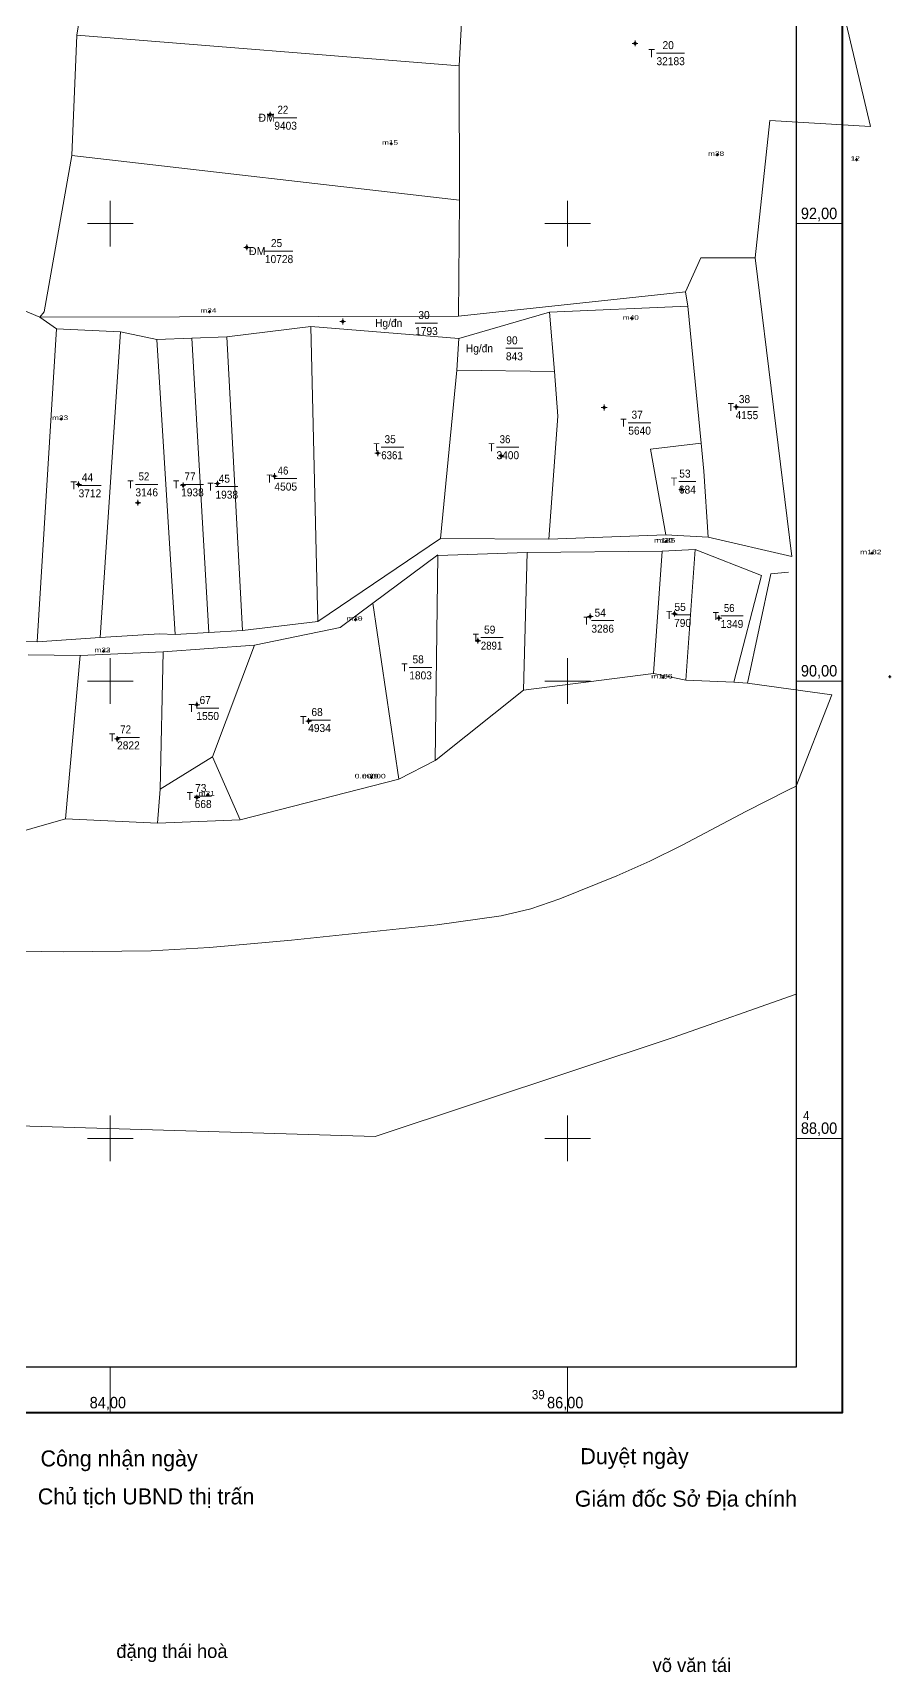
# Model space of a CAD drawing. Header units: metres. Extents: x 397680 to 398756, y 48567 to 49853.
# Drawn here: x 398366 to 398742, y 48567 to 49283 of the extents above; entities that cross this region are included whole.
import ezdxf
from ezdxf.enums import TextEntityAlignment as Align

# ---------------------------------------------------------------- set-up
doc = ezdxf.new("R2010")
doc.units = ezdxf.units.M
doc.header["$LTSCALE"] = 1.4
for name, color, linetype, lineweight in [('11', 7, 'Continuous', 13), ('22', 7, 'Continuous', 13), ('50', 7, 'Continuous', 13), ('62', 7, 'Continuous', 13), ('63', 7, 'Continuous', 13)]:
    doc.layers.add(name, color=color, linetype=linetype, lineweight=lineweight)

msp = doc.modelspace()

# ---------------------------------------------------------------- hatches: boundary and pattern name
at = {"layer": '11'}
for points in [[(398629.649, 49278.811, 1), (398629.349, 49278.811, 1)], [(398470.111, 49247.668, 1), (398469.811, 49247.668, 1)], [(398459.824, 49189.632, 1), (398459.524, 49189.632, 1)], [(398501.807, 49157.234, 1), (398501.507, 49157.234, 1)], [(398616.142, 49119.61, 1), (398615.842, 49119.61, 1)], [(398673.923, 49119.878, 1), (398673.623, 49119.878, 1)], [(398517.09, 49099.654, 1), (398516.79, 49099.654, 1)], [(398571.135, 49098.413, 1), (398570.835, 49098.413, 1)], [(398471.944, 49089.582, 1), (398471.644, 49089.582, 1)], [(398386.281, 49085.987, 1), (398385.981, 49085.987, 1)], [(398432.009, 49085.599, 1), (398431.709, 49085.599, 1)], [(398447.031, 49086.327, 1), (398446.731, 49086.327, 1)], [(398650.09, 49083.731, 1), (398649.79, 49083.731, 1)], [(398650.09, 49083.731, 1), (398649.79, 49083.731, 1)], [(398412.244, 49077.952, 1), (398411.944, 49077.952, 1)], [(398610.081, 49028.246, 1), (398609.781, 49028.246, 1)], [(398646.823, 49029.459, 1), (398646.523, 49029.459, 1)], [(398666.293, 49027.556, 1), (398665.993, 49027.556, 1)], [(398560.938, 49017.662, 1), (398560.638, 49017.662, 1)], [(398438.032, 48989.66, 1), (398437.732, 48989.66, 1)], [(398486.895, 48982.494, 1), (398486.595, 48982.494, 1)], [(398403.206, 48974.706, 1), (398402.906, 48974.706, 1)], [(398438.072, 48949.074, 1), (398437.772, 48949.074, 1)]]:
    msp.add_hatch(color=256, dxfattribs=at).paths.add_polyline_path(points)
at = {"layer": '50'}
for points in [[(398522.928, 49235.013, 1), (398522.778, 49235.013, 1)], [(398665.505, 49230.15, 1), (398665.355, 49230.15, 1)], [(398665.505, 49230.15, 1), (398665.355, 49230.15, 1)], [(398726.367, 49227.979, 1), (398726.217, 49227.979, 1)], [(398726.367, 49227.979, 1), (398726.217, 49227.979, 1)], [(398443.481, 49161.522, 1), (398443.331, 49161.522, 1)], [(398628.195, 49158.48, 1), (398628.045, 49158.48, 1)], [(398378.667, 49114.628, 1), (398378.517, 49114.628, 1)], [(398378.667, 49114.628, 1), (398378.517, 49114.628, 1)], [(398643.082, 49061.02, 1), (398642.932, 49061.02, 1)], [(398643.082, 49061.02, 1), (398642.932, 49061.02, 1)], [(398643.082, 49061.02, 1), (398642.932, 49061.02, 1)], [(398733.199, 49055.932, 1), (398733.049, 49055.932, 1)], [(398507.37, 49026.881, 1), (398507.22, 49026.881, 1)], [(398507.37, 49026.881, 1), (398507.22, 49026.881, 1)], [(398507.37, 49026.881, 1), (398507.22, 49026.881, 1)], [(398397.183, 49013.102, 1), (398397.033, 49013.102, 1)], [(398397.183, 49013.102, 1), (398397.033, 49013.102, 1)], [(398397.183, 49013.102, 1), (398397.033, 49013.102, 1)], [(398641.836, 49001.634, 1), (398641.686, 49001.634, 1)], [(398740.952, 49001.885, 1), (398740.802, 49001.885, 1)], [(398514.278, 48957.926, 1), (398514.128, 48957.926, 1)], [(398514.278, 48957.926, 1), (398514.128, 48957.926, 1)], [(398442.769, 48950.437, 1), (398442.619, 48950.437, 1)]]:
    msp.add_hatch(color=256, dxfattribs=at).paths.add_polyline_path(points)

# ---------------------------------------------------------------- linework, layer by layer
at = {"layer": '11'}
for p, q in [((398628.87, 49278.81), (398628.25, 49278.81)), ((398629.5, 49280.06), (398629.5, 49279.44)), ((398629.5, 49278.19), (398629.5, 49277.56)), ((398630.75, 49278.81), (398630.12, 49278.81)), ((398469.34, 49247.67), (398468.71, 49247.67)), ((398469.96, 49248.92), (398469.96, 49248.29)), ((398471.21, 49247.67), (398470.59, 49247.67)), ((398469.96, 49247.04), (398469.96, 49246.42)), ((398459.67, 49190.88), (398459.67, 49190.26)), ((398459.05, 49189.63), (398458.42, 49189.63)), ((398459.67, 49189.01), (398459.67, 49188.38)), ((398460.92, 49189.63), (398460.3, 49189.63)), ((398501.03, 49157.23), (398500.41, 49157.23)), ((398501.66, 49158.48), (398501.66, 49157.86)), ((398501.66, 49156.61), (398501.66, 49155.98)), ((398502.91, 49157.23), (398502.28, 49157.23)), ((398615.37, 49119.61), (398614.74, 49119.61)), ((398615.99, 49120.86), (398615.99, 49120.23)), ((398615.99, 49118.98), (398615.99, 49118.36)), ((398617.24, 49119.61), (398616.62, 49119.61)), ((398673.15, 49119.88), (398672.52, 49119.88)), ((398673.77, 49121.13), (398673.77, 49120.5)), ((398673.77, 49119.25), (398673.77, 49118.63)), ((398675.02, 49119.88), (398674.4, 49119.88)), ((398516.31, 49099.65), (398515.69, 49099.65)), ((398516.94, 49100.9), (398516.94, 49100.28)), ((398516.94, 49099.03), (398516.94, 49098.4)), ((398518.19, 49099.65), (398517.56, 49099.65)), ((398570.36, 49098.41), (398569.74, 49098.41)), ((398570.99, 49099.66), (398570.99, 49099.04)), ((398570.99, 49097.79), (398570.99, 49097.16)), ((398572.24, 49098.41), (398571.61, 49098.41)), ((398471.17, 49089.58), (398470.54, 49089.58)), ((398471.79, 49090.83), (398471.79, 49090.21)), ((398473.04, 49089.58), (398472.42, 49089.58)), ((398385.51, 49085.99), (398384.88, 49085.99)), ((398386.13, 49087.24), (398386.13, 49086.61)), ((398386.13, 49085.36), (398386.13, 49084.74)), ((398387.38, 49085.99), (398386.76, 49085.99)), ((398431.23, 49085.6), (398430.61, 49085.6)), ((398431.86, 49086.85), (398431.86, 49086.22)), ((398431.86, 49084.97), (398431.86, 49084.35)), ((398433.11, 49085.6), (398432.48, 49085.6)), ((398446.26, 49086.33), (398445.63, 49086.33)), ((398446.88, 49087.58), (398446.88, 49086.95)), ((398446.88, 49085.7), (398446.88, 49085.08)), ((398448.13, 49086.33), (398447.51, 49086.33)), ((398471.79, 49088.96), (398471.79, 49088.33)), ((398649.32, 49083.73), (398648.69, 49083.73)), ((398649.32, 49083.73), (398648.69, 49083.73)), ((398649.94, 49084.98), (398649.94, 49084.36)), ((398649.94, 49084.98), (398649.94, 49084.36)), ((398649.94, 49083.11), (398649.94, 49082.48)), ((398649.94, 49083.11), (398649.94, 49082.48)), ((398651.19, 49083.73), (398650.57, 49083.73)), ((398651.19, 49083.73), (398650.57, 49083.73)), ((398411.47, 49077.95), (398410.84, 49077.95)), ((398412.09, 49079.2), (398412.09, 49078.58)), ((398412.09, 49077.33), (398412.09, 49076.7)), ((398413.34, 49077.95), (398412.72, 49077.95)), ((398609.31, 49028.25), (398608.68, 49028.25)), ((398609.93, 49029.5), (398609.93, 49028.87)), ((398609.93, 49027.62), (398609.93, 49027)), ((398611.18, 49028.25), (398610.56, 49028.25)), ((398646.05, 49029.46), (398645.42, 49029.46)), ((398646.67, 49030.71), (398646.67, 49030.08)), ((398646.67, 49028.83), (398646.67, 49028.21)), ((398647.92, 49029.46), (398647.3, 49029.46)), ((398665.52, 49027.56), (398664.89, 49027.56)), ((398666.14, 49028.81), (398666.14, 49028.18)), ((398666.14, 49026.93), (398666.14, 49026.31)), ((398667.39, 49027.56), (398666.77, 49027.56)), ((398560.79, 49018.91), (398560.79, 49018.29)), ((398560.16, 49017.66), (398559.54, 49017.66)), ((398560.79, 49017.04), (398560.79, 49016.41)), ((398562.04, 49017.66), (398561.41, 49017.66)), ((398437.26, 48989.66), (398436.63, 48989.66)), ((398437.88, 48990.91), (398437.88, 48990.28)), ((398439.13, 48989.66), (398438.51, 48989.66)), ((398437.88, 48989.03), (398437.88, 48988.41)), ((398486.12, 48982.49), (398485.49, 48982.49)), ((398486.74, 48983.74), (398486.74, 48983.12)), ((398487.99, 48982.49), (398487.37, 48982.49)), ((398403.06, 48975.96), (398403.06, 48975.33)), ((398486.74, 48981.87), (398486.74, 48981.24)), ((398402.43, 48974.71), (398401.81, 48974.71)), ((398403.06, 48974.08), (398403.06, 48973.46)), ((398404.31, 48974.71), (398403.68, 48974.71)), ((398437.3, 48949.07), (398436.67, 48949.07)), ((398437.92, 48950.32), (398437.92, 48949.7)), ((398437.92, 48948.45), (398437.92, 48947.82)), ((398439.17, 48949.07), (398438.55, 48949.07))]:
    msp.add_line(p, q, dxfattribs=at)
for points in [[(398629.5, 49279.44), (398628.87, 49278.81), (398629.5, 49278.19), (398630.12, 49278.81)], [(398469.96, 49248.29), (398469.34, 49247.67), (398469.96, 49247.04), (398470.59, 49247.67)], [(398459.67, 49190.26), (398459.05, 49189.63), (398459.67, 49189.01), (398460.3, 49189.63)], [(398501.66, 49157.86), (398501.03, 49157.23), (398501.66, 49156.61), (398502.28, 49157.23)], [(398615.99, 49120.23), (398615.37, 49119.61), (398615.99, 49118.98), (398616.62, 49119.61)], [(398673.77, 49120.5), (398673.15, 49119.88), (398673.77, 49119.25), (398674.4, 49119.88)], [(398516.94, 49100.28), (398516.31, 49099.65), (398516.94, 49099.03), (398517.56, 49099.65)], [(398570.99, 49099.04), (398570.36, 49098.41), (398570.99, 49097.79), (398571.61, 49098.41)], [(398471.79, 49090.21), (398471.17, 49089.58), (398471.79, 49088.96), (398472.42, 49089.58)], [(398386.13, 49086.61), (398385.51, 49085.99), (398386.13, 49085.36), (398386.76, 49085.99)], [(398431.86, 49086.22), (398431.23, 49085.6), (398431.86, 49084.97), (398432.48, 49085.6)], [(398446.88, 49086.95), (398446.26, 49086.33), (398446.88, 49085.7), (398447.51, 49086.33)], [(398649.94, 49084.36), (398649.32, 49083.73), (398649.94, 49083.11), (398650.57, 49083.73)], [(398649.94, 49084.36), (398649.32, 49083.73), (398649.94, 49083.11), (398650.57, 49083.73)], [(398412.09, 49078.58), (398411.47, 49077.95), (398412.09, 49077.33), (398412.72, 49077.95)], [(398609.93, 49028.87), (398609.31, 49028.25), (398609.93, 49027.62), (398610.56, 49028.25)], [(398646.67, 49030.08), (398646.05, 49029.46), (398646.67, 49028.83), (398647.3, 49029.46)], [(398666.14, 49028.18), (398665.52, 49027.56), (398666.14, 49026.93), (398666.77, 49027.56)], [(398560.79, 49018.29), (398560.16, 49017.66), (398560.79, 49017.04), (398561.41, 49017.66)], [(398437.88, 48990.28), (398437.26, 48989.66), (398437.88, 48989.03), (398438.51, 48989.66)], [(398486.74, 48983.12), (398486.12, 48982.49), (398486.74, 48981.87), (398487.37, 48982.49)], [(398403.06, 48975.33), (398402.43, 48974.71), (398403.06, 48974.08), (398403.68, 48974.71)], [(398437.92, 48949.7), (398437.3, 48949.07), (398437.92, 48948.45), (398438.55, 48949.07)]]:
    msp.add_lwpolyline(points, close=True, dxfattribs=at)
for centre in [(398629.499, 49278.811), (398469.961, 49247.668), (398459.674, 49189.632), (398501.657, 49157.234), (398615.992, 49119.61), (398673.773, 49119.878), (398516.94, 49099.654), (398570.985, 49098.413), (398471.794, 49089.582), (398386.131, 49085.987), (398431.859, 49085.599), (398446.881, 49086.327), (398649.94, 49083.731), (398649.94, 49083.731), (398412.094, 49077.952), (398609.931, 49028.246), (398646.673, 49029.459), (398666.143, 49027.556), (398560.788, 49017.662), (398437.882, 48989.66), (398486.745, 48982.494), (398403.056, 48974.706), (398437.922, 48949.074)]:
    msp.add_circle(centre, 0.15, dxfattribs=at)
at = {"layer": '22'}
for p, q in [((398385.35, 49282.43), (398383.13, 49229.83)), ((398385.35, 49282.43), (398552.62, 49269.06)), ((398552.69, 49210.21), (398383.13, 49229.83)), ((398552.23, 49159.5), (398651.58, 49170.14)), ((398652.52, 49163.94), (398651.58, 49170.14)), ((398592.13, 49161.29), (398594.19, 49135.38)), ((398592.13, 49161.29), (398594.19, 49135.38)), ((398369.17, 49159.05), (398552.23, 49159.5)), ((398490.81, 49026.11), (398487.72, 49154.97)), ((398368.1, 49017.2), (398376.47, 49153.97)), ((398395.62, 49019.01), (398404.48, 49152.65)), ((398435.68, 49149.91), (398443.11, 49021.24)), ((398457.85, 49022.08), (398450.98, 49150.52)), ((398551.52, 49135.94), (398552.38, 49149.85)), ((398544.42, 49062.28), (398551.52, 49135.94)), ((398594.19, 49135.38), (398551.52, 49135.94)), ((398543.26, 49055.25), (398514.79, 49034.03)), ((398514.79, 49034.03), (398526.17, 48957.06)), ((398457.85, 49022.08), (398490.81, 49026.11)), ((398395.62, 49019.01), (398368.1, 49017.2)), ((398325.46, 49017.85), (398368.1, 49017.2)), ((398463.02, 49015.63), (398423.11, 49012.84)), ((398444.73, 48966.81), (398463.02, 49015.63)), ((398651.68, 49000.36), (398672.68, 48999.45)), ((398672.68, 48999.45), (398678.67, 48999.03)), ((398678.67, 48999.03), (398715.58, 48994)), ((398678.67, 48999.03), (398715.58, 48994)), ((398715.58, 48994), (398700, 48954.02)), ((398297.51, 48916.03), (398380.48, 48939.73))]:
    msp.add_line(p, q, dxfattribs=at)
for points in [[(398700, 48954.02), (398700, 48863.13), (398646.18, 48844.16), (398515.9, 48800.81), (398277.06, 48808.03), (398110.6, 48822.48), (397987.56, 48815.26), (397879, 48865.84), (397799.39, 48967), (397755.96, 49125.98), (397690.82, 49335.53), (397683.59, 49523.41), (397698.06, 49732.97), (397821.63, 49752.51)], [(398682.05, 49185.12), (398688.46, 49245.05), (398732.38, 49242.45), (398700, 49380.23), (398570.07, 49389.61)], [(398395.41, 49342.46), (398390.54, 49313.37), (398385.35, 49282.43)], [(398552.23, 49159.5), (398552.69, 49210.21), (398552.62, 49269.06), (398554.06, 49295.99), (398555.77, 49327.81)], [(398383.13, 49229.83), (398371.09, 49161.41), (398369.17, 49159.05)], [(398651.58, 49170.14), (398658.19, 49185.03), (398682.05, 49185.12)], [(398682.05, 49185.12), (398698.11, 49054.44), (398661.51, 49062.96)], [(398323.15, 49178.36), (398369.17, 49159.05), (398376.47, 49153.97), (398404.48, 49152.65)], [(398404.48, 49152.65), (398420.38, 49149.3), (398435.68, 49149.91), (398450.98, 49150.52), (398487.72, 49154.97), (398552.38, 49149.85), (398592.13, 49161.29), (398652.52, 49163.94), (398658.39, 49104.04)], [(398420.38, 49149.3), (398428.37, 49020.39), (398443.11, 49021.24), (398457.85, 49022.08)], [(398594.19, 49135.38), (398595.75, 49115.76), (398591.82, 49062.03)], [(398642.99, 49063.92), (398636.31, 49101.33), (398658.39, 49104.04)], [(398658.39, 49104.04), (398659.6, 49091.73), (398661.51, 49062.96)], [(398661.51, 49062.96), (398642.99, 49063.92), (398591.82, 49062.03), (398544.42, 49062.28), (398490.81, 49026.11)], [(398542.01, 48965.27), (398543.29, 49054.9), (398582.3, 49056.19)], [(398655.72, 49057.46), (398641.41, 49056.81), (398582.3, 49056.19), (398580.72, 48996.01), (398637.58, 49003.29), (398641.41, 49056.81)], [(398637.58, 49003.29), (398651.68, 49000.36), (398655.72, 49057.46)], [(398672.68, 48999.45), (398684.79, 49046.19), (398655.72, 49057.46)], [(398678.67, 48999.03), (398688.82, 49046.95), (398696.52, 49047.6)], [(398514.79, 49034.03), (398500.47, 49023.36), (398463.02, 49015.63)], [(398428.37, 49020.39), (398421.49, 49020.71), (398395.62, 49019.01)], [(398364.15, 49011.42), (398386.88, 49011.23), (398423.11, 49012.84)], [(398420.6, 48937.91), (398380.48, 48939.73), (398386.88, 49011.23)], [(398420.6, 48937.91), (398421.81, 48952.66), (398423.11, 49012.84)], [(398542.01, 48965.27), (398542.51, 48965.53), (398580.72, 48996.01)], [(398700, 48954.02), (398696.52, 48952.43), (398677.86, 48942.97), (398650.02, 48928.18), (398635.93, 48921.18), (398621.55, 48914.86), (398596.63, 48904.76), (398583.94, 48900.47), (398570.92, 48897.41), (398543.02, 48893.47), (398479.27, 48886.66), (398443.45, 48883.45), (398417.83, 48882.06), (398379.35, 48881.55), (398340.89, 48882.2), (398307.37, 48883.89), (398257.11, 48887.89), (398231.98, 48889.57), (398206.83, 48890.44), (398164.91, 48890.43), (398143.95, 48889.84), (398123.02, 48888.69), (398007.91, 48880.57), (397878.15, 48961.15)], [(398420.6, 48937.91), (398456.86, 48939.29), (398526.17, 48957.06), (398542.01, 48965.27)], [(398421.81, 48952.66), (398444.73, 48966.81), (398456.86, 48939.29)]]:
    msp.add_lwpolyline(points, dxfattribs=at)
at = {"layer": '50'}
for p, q in [((398522.54, 49235.01), (398522.23, 49235.01)), ((398522.85, 49235.64), (398522.85, 49235.33)), ((398522.85, 49234.7), (398522.85, 49234.39)), ((398523.48, 49235.01), (398523.17, 49235.01)), ((398665.12, 49230.15), (398664.8, 49230.15)), ((398665.12, 49230.15), (398664.8, 49230.15)), ((398665.43, 49230.77), (398665.43, 49230.46)), ((398665.43, 49230.77), (398665.43, 49230.46)), ((398665.43, 49229.84), (398665.43, 49229.52)), ((398665.43, 49229.84), (398665.43, 49229.52)), ((398666.06, 49230.15), (398665.74, 49230.15)), ((398666.06, 49230.15), (398665.74, 49230.15)), ((398725.98, 49227.98), (398725.67, 49227.98)), ((398725.98, 49227.98), (398725.67, 49227.98)), ((398726.29, 49228.6), (398726.29, 49228.29)), ((398726.29, 49228.6), (398726.29, 49228.29)), ((398726.29, 49227.67), (398726.29, 49227.35)), ((398726.29, 49227.67), (398726.29, 49227.35)), ((398726.92, 49227.98), (398726.6, 49227.98)), ((398726.92, 49227.98), (398726.6, 49227.98)), ((398443.09, 49161.52), (398442.78, 49161.52)), ((398443.41, 49162.15), (398443.41, 49161.83)), ((398444.03, 49161.52), (398443.72, 49161.52)), ((398443.41, 49161.21), (398443.41, 49160.9)), ((398627.81, 49158.48), (398627.5, 49158.48)), ((398628.12, 49159.1), (398628.12, 49158.79)), ((398628.12, 49158.17), (398628.12, 49157.86)), ((398628.74, 49158.48), (398628.43, 49158.48)), ((398378.28, 49114.63), (398377.97, 49114.63)), ((398378.28, 49114.63), (398377.97, 49114.63)), ((398378.59, 49115.25), (398378.59, 49114.94)), ((398378.59, 49115.25), (398378.59, 49114.94)), ((398378.59, 49114.32), (398378.59, 49114)), ((398378.59, 49114.32), (398378.59, 49114)), ((398379.22, 49114.63), (398378.9, 49114.63)), ((398379.22, 49114.63), (398378.9, 49114.63)), ((398642.69, 49061.02), (398642.38, 49061.02)), ((398642.69, 49061.02), (398642.38, 49061.02)), ((398642.69, 49061.02), (398642.38, 49061.02)), ((398643.01, 49061.65), (398643.01, 49061.33)), ((398643.01, 49061.65), (398643.01, 49061.33)), ((398643.01, 49061.65), (398643.01, 49061.33)), ((398643.63, 49061.02), (398643.32, 49061.02)), ((398643.63, 49061.02), (398643.32, 49061.02)), ((398643.63, 49061.02), (398643.32, 49061.02)), ((398643.01, 49060.71), (398643.01, 49060.4)), ((398643.01, 49060.71), (398643.01, 49060.4)), ((398643.01, 49060.71), (398643.01, 49060.4)), ((398732.81, 49055.93), (398732.5, 49055.93)), ((398733.12, 49056.56), (398733.12, 49056.24)), ((398733.12, 49055.62), (398733.12, 49055.31)), ((398733.75, 49055.93), (398733.44, 49055.93)), ((398506.98, 49026.88), (398506.67, 49026.88)), ((398506.98, 49026.88), (398506.67, 49026.88)), ((398506.98, 49026.88), (398506.67, 49026.88)), ((398507.3, 49027.51), (398507.3, 49027.19)), ((398507.3, 49027.51), (398507.3, 49027.19)), ((398507.3, 49027.51), (398507.3, 49027.19)), ((398507.3, 49026.57), (398507.3, 49026.26)), ((398507.3, 49026.57), (398507.3, 49026.26)), ((398507.3, 49026.57), (398507.3, 49026.26)), ((398507.92, 49026.88), (398507.61, 49026.88)), ((398507.92, 49026.88), (398507.61, 49026.88)), ((398507.92, 49026.88), (398507.61, 49026.88)), ((398396.8, 49013.1), (398396.48, 49013.1)), ((398396.8, 49013.1), (398396.48, 49013.1)), ((398396.8, 49013.1), (398396.48, 49013.1)), ((398397.11, 49013.73), (398397.11, 49013.41)), ((398397.11, 49013.73), (398397.11, 49013.41)), ((398397.11, 49013.73), (398397.11, 49013.41)), ((398397.11, 49012.79), (398397.11, 49012.48)), ((398397.11, 49012.79), (398397.11, 49012.48)), ((398397.11, 49012.79), (398397.11, 49012.48)), ((398397.73, 49013.1), (398397.42, 49013.1)), ((398397.73, 49013.1), (398397.42, 49013.1)), ((398397.73, 49013.1), (398397.42, 49013.1)), ((398641.45, 49001.63), (398641.14, 49001.63)), ((398641.76, 49002.26), (398641.76, 49001.95)), ((398641.76, 49001.32), (398641.76, 49001.01)), ((398642.39, 49001.63), (398642.07, 49001.63)), ((398740.56, 49001.88), (398740.25, 49001.88)), ((398740.88, 49002.51), (398740.88, 49002.2)), ((398740.88, 49001.57), (398740.88, 49001.26)), ((398741.5, 49001.88), (398741.19, 49001.88)), ((398513.89, 48957.93), (398513.58, 48957.93)), ((398513.89, 48957.93), (398513.58, 48957.93)), ((398514.2, 48958.55), (398514.2, 48958.24)), ((398514.2, 48958.55), (398514.2, 48958.24)), ((398514.2, 48957.61), (398514.2, 48957.3)), ((398514.2, 48957.61), (398514.2, 48957.3)), ((398514.83, 48957.93), (398514.52, 48957.93)), ((398514.83, 48957.93), (398514.52, 48957.93)), ((398442.38, 48950.44), (398442.07, 48950.44)), ((398442.69, 48951.06), (398442.69, 48950.75)), ((398442.69, 48950.12), (398442.69, 48949.81)), ((398443.32, 48950.44), (398443.01, 48950.44))]:
    msp.add_line(p, q, dxfattribs=at)
for centre, radius in [((398522.853, 49235.013), 0.312), ((398522.853, 49235.013), 0.075), ((398665.43, 49230.15), 0.312), ((398665.43, 49230.15), 0.312), ((398665.43, 49230.15), 0.075), ((398665.43, 49230.15), 0.075), ((398726.292, 49227.979), 0.312), ((398726.292, 49227.979), 0.312), ((398726.292, 49227.979), 0.075), ((398726.292, 49227.979), 0.075), ((398443.406, 49161.522), 0.312), ((398443.406, 49161.522), 0.075), ((398628.12, 49158.48), 0.312), ((398628.12, 49158.48), 0.075), ((398378.592, 49114.628), 0.312), ((398378.592, 49114.628), 0.312), ((398378.592, 49114.628), 0.075), ((398378.592, 49114.628), 0.075), ((398643.007, 49061.02), 0.312), ((398643.007, 49061.02), 0.312), ((398643.007, 49061.02), 0.312), ((398643.007, 49061.02), 0.075), ((398643.007, 49061.02), 0.075), ((398643.007, 49061.02), 0.075), ((398733.124, 49055.932), 0.312), ((398733.124, 49055.932), 0.075), ((398507.295, 49026.881), 0.312), ((398507.295, 49026.881), 0.312), ((398507.295, 49026.881), 0.312), ((398507.295, 49026.881), 0.075), ((398507.295, 49026.881), 0.075), ((398507.295, 49026.881), 0.075), ((398397.108, 49013.102), 0.312), ((398397.108, 49013.102), 0.312), ((398397.108, 49013.102), 0.312), ((398397.108, 49013.102), 0.075), ((398397.108, 49013.102), 0.075), ((398397.108, 49013.102), 0.075), ((398641.761, 49001.634), 0.312), ((398641.761, 49001.634), 0.075), ((398740.877, 49001.885), 0.312), ((398740.877, 49001.885), 0.075), ((398514.203, 48957.926), 0.312), ((398514.203, 48957.926), 0.312), ((398514.203, 48957.926), 0.075), ((398514.203, 48957.926), 0.075), ((398442.694, 48950.437), 0.312), ((398442.694, 48950.437), 0.075)]:
    msp.add_circle(centre, radius, dxfattribs=at)
at = {"layer": '62'}
for p, q in [((398638.88, 49274.56), (398651.12, 49274.56)), ((398471.74, 49246.32), (398481.54, 49246.32)), ((398467.63, 49188), (398479.88, 49188)), ((398533.32, 49156.54), (398543.12, 49156.54)), ((398573.01, 49145.49), (398580.36, 49145.49)), ((398673.46, 49119.78), (398683.26, 49119.78)), ((398626.53, 49112.98), (398636.33, 49112.98)), ((398518.52, 49102.25), (398528.32, 49102.25)), ((398568.89, 49102.25), (398578.69, 49102.25)), ((398386.16, 49085.58), (398395.96, 49085.58)), ((398411, 49086), (398420.8, 49086)), ((398431, 49086), (398440.8, 49086)), ((398446, 49085), (398455.8, 49085)), ((398471.8, 49088.52), (398481.6, 49088.52)), ((398648.66, 49087.21), (398656.01, 49087.21)), ((398610.38, 49026.41), (398620.18, 49026.41)), ((398646.56, 49028.91), (398653.91, 49028.91)), ((398666.93, 49028.46), (398676.73, 49028.46)), ((398562.05, 49019), (398571.85, 49019)), ((398530.76, 49005.98), (398540.56, 49005.98)), ((398437.66, 48988.22), (398447.46, 48988.22)), ((398486.56, 48982.95), (398496.36, 48982.95)), ((398402.99, 48975.38), (398412.79, 48975.38)), ((398436.91, 48949.73), (398444.26, 48949.73))]:
    msp.add_line(p, q, dxfattribs=at)
at = {"layer": '63'}
for p, q in [((398400, 49190), (398400, 49210)), ((398600, 49190), (398600, 49210)), ((398390, 49200), (398410, 49200)), ((398590, 49200), (398610, 49200)), ((398700, 49200), (398720, 49200)), ((398400, 48990), (398400, 49010)), ((398600, 48990), (398600, 49010)), ((398390, 49000), (398410, 49000)), ((398590, 49000), (398610, 49000)), ((398700, 49000), (398720, 49000)), ((398400, 48790), (398400, 48810)), ((398600, 48790), (398600, 48810)), ((398390, 48800), (398410, 48800)), ((398590, 48800), (398610, 48800)), ((398700, 48800), (398720, 48800)), ((398400, 48680), (398400, 48700)), ((398600, 48680), (398600, 48700))]:
    msp.add_line(p, q, dxfattribs=at)
at = {"layer": '63', "lineweight": 40}
msp.add_lwpolyline([(397680, 48680), (397680, 49720), (398720, 49720), (398720, 48680)], close=True, dxfattribs=at)
at = {"layer": '63', "lineweight": 25}
msp.add_lwpolyline([(397700, 48700), (397700, 49700), (398700, 49700), (398700, 48700)], close=True, dxfattribs=at)

# ---------------------------------------------------------------- texts
at = {"layer": '22'}
for s, height, p in [('Công nhận ngày', 7, (398403.855, 48656.59)), ('Duyệt ngày', 7, (398629.265, 48657.58)), ('Chủ tịch UBND thị trấn', 7, (398415.675, 48639.99)), ('Giám đốc Sở Địa chính', 7, (398651.71, 48638.99)), ('đặng thái hoà', 6, (398426.98, 48572.84)), ('võ văn tái', 6, (398654.335, 48566.7))]:
    msp.add_text(s, height=height, dxfattribs=at).set_placement(p, align=Align.CENTER)
at = {"layer": '50'}
for s, width, p in [('m15  ', 1.35, (398523.355, 49234.51)), ('m38  ', 1.35, (398665.935, 49229.65)), ('m38  ', 1.35, (398665.935, 49229.65)), ('12  ', 1.35, (398726.795, 49227.48)), ('12  ', 1.35, (398726.795, 49227.48)), ('m24  ', 1.35, (398443.915, 49161.02)), ('m40  ', 1.35, (398628.625, 49157.98)), ('m23  ', 1.35, (398379.095, 49114.13)), ('m23  ', 1.35, (398379.095, 49114.13)), ('m185  ', 1.4, (398643.515, 49060.52)), ('m185  ', 1.4, (398643.515, 49060.52)), ('m20  ', 1.35, (398643.515, 49060.52)), ('m182  ', 1.4, (398733.625, 49055.43)), ('m19  ', 1.35, (398507.805, 49026.38)), ('m20  ', 1.35, (398507.805, 49026.38)), ('m19  ', 1.35, (398507.805, 49026.38)), ('m22  ', 1.35, (398397.615, 49012.6)), ('m22  ', 1.35, (398397.615, 49012.6)), ('m23  ', 1.35, (398397.615, 49012.6)), ('m186  ', 1.4, (398642.265, 49001.13)), ('0.00000  ', 1.4, (398514.705, 48957.43)), ('m20  ', 1.35, (398514.705, 48957.43)), ('m21  ', 1.35, (398443.195, 48949.94))]:
    msp.add_text(s, height=2, dxfattribs=dict(at, width=width)).set_placement(p, align=Align.CENTER)
at = {"layer": '62'}
for s, width, p in [('T', 0.95, (398635.38, 49272.8)), ('20', 0.95, (398641.5, 49276.3)), ('32183', 0.95, (398638.88, 49269.3)), ('22', 0.9, (398473.14, 49248.07)), ('9403', 0.95, (398471.74, 49241.07)), ('25', 0.95, (398470.25, 49189.76)), ('10728', 0.95, (398467.63, 49182.76)), ('30', 0.95, (398534.72, 49158.3)), ('Hg/đn', 0.95, (398515.82, 49154.8)), ('1793', 0.95, (398533.32, 49151.3)), ('Hg/đn', 0.95, (398555.51, 49143.74)), ('90', 0.95, (398573.19, 49147.24)), ('843', 0.95, (398573.01, 49140.24)), ('37', 0.95, (398627.93, 49114.74)), ('T', 0.95, (398669.96, 49118.03)), ('38', 0.95, (398674.87, 49121.53)), ('T', 0.95, (398623.03, 49111.24)), ('5640', 0.95, (398626.53, 49107.74)), ('4155', 0.95, (398673.46, 49114.53)), ('T', 0.95, (398515.02, 49100.5)), ('35', 0.95, (398519.92, 49104)), ('T', 0.95, (398565.39, 49100.5)), ('36', 0.9, (398570.29, 49104)), ('6361', 0.9, (398518.52, 49097)), ('3400', 0.95, (398568.89, 49097)), ('44', 0.95, (398387.56, 49087.34)), ('52', 0.9, (398412.4, 49087.75)), ('77', 0.95, (398432.4, 49087.75)), ('45', 0.95, (398447.4, 49086.75)), ('T', 0.95, (398468.3, 49086.78)), ('46', 0.9, (398473.2, 49090.28)), ('53', 0.95, (398648.83, 49088.97)), ('T', 0.95, (398382.66, 49083.84)), ('3712', 0.95, (398386.16, 49080.34)), ('T', 0.95, (398407.5, 49084.25)), ('3146', 0.95, (398411, 49080.75)), ('T', 0.95, (398427.5, 49084.25)), ('1938', 0.95, (398431, 49080.75)), ('T', 0.95, (398442.5, 49083.25)), ('1938', 0.95, (398446, 49079.75)), ('4505', 0.95, (398471.8, 49083.28)), ('T', 0.95, (398645.16, 49085.47)), ('684', 0.95, (398648.66, 49081.97)), ('55', 0.95, (398646.73, 49030.66)), ('56', 0.9, (398668.33, 49030.2)), ('T', 0.95, (398606.88, 49024.66)), ('54', 0.95, (398611.78, 49028.16)), ('T', 0.95, (398643.06, 49027.16)), ('790', 0.95, (398646.56, 49023.66)), ('T', 0.95, (398663.43, 49026.7)), ('1349', 0.95, (398666.93, 49023.2)), ('T', 0.95, (398558.55, 49017.24)), ('59', 0.95, (398563.45, 49020.74)), ('3286', 0.95, (398610.38, 49021.16)), ('58', 0.95, (398532.16, 49007.73)), ('2891', 0.9, (398562.05, 49013.74)), ('T', 0.95, (398527.26, 49004.23)), ('1803', 0.95, (398530.76, 49000.73)), ('T', 0.95, (398434.16, 48986.47)), ('67', 0.95, (398439.06, 48989.97)), ('1550', 0.95, (398437.66, 48982.97)), ('T', 0.95, (398483.06, 48981.2)), ('68', 0.95, (398487.96, 48984.7)), ('T', 0.95, (398399.49, 48973.62)), ('72', 0.9, (398404.39, 48977.12)), ('4934', 0.95, (398486.56, 48977.7)), ('2822', 0.95, (398402.99, 48970.12)), ('73', 0.95, (398437.09, 48951.48)), ('T', 0.95, (398433.41, 48947.98)), ('668', 0.95, (398436.91, 48944.48))]:
    msp.add_text(s, height=3.5, dxfattribs=dict(at, width=width)).set_placement(p)
for p in [(398464.74, 49244.57), (398460.63, 49186.26)]:
    msp.add_text('ĐM', height=3.5, dxfattribs=at).set_placement(p)
at = {"layer": '63'}
for s, height, width, p in [('92,00', 5, 0.95, (398702, 49202)), ('90,00', 5, 0.95, (398702, 49002)), ('4', 4, 0.9, (398703, 48808)), ('88,00', 5, 0.95, (398702, 48802)), ('84,00', 5, 0.95, (398391, 48682)), ('86,00', 5, 0.95, (398591, 48682))]:
    msp.add_text(s, height=height, dxfattribs=dict(at, width=width)).set_placement(p)
at = {"layer": '63', "width": 0.95}
msp.add_text('39', height=4, dxfattribs=at).set_placement((398590, 48686), align=Align.RIGHT)

doc.saveas('drawing.dxf')
